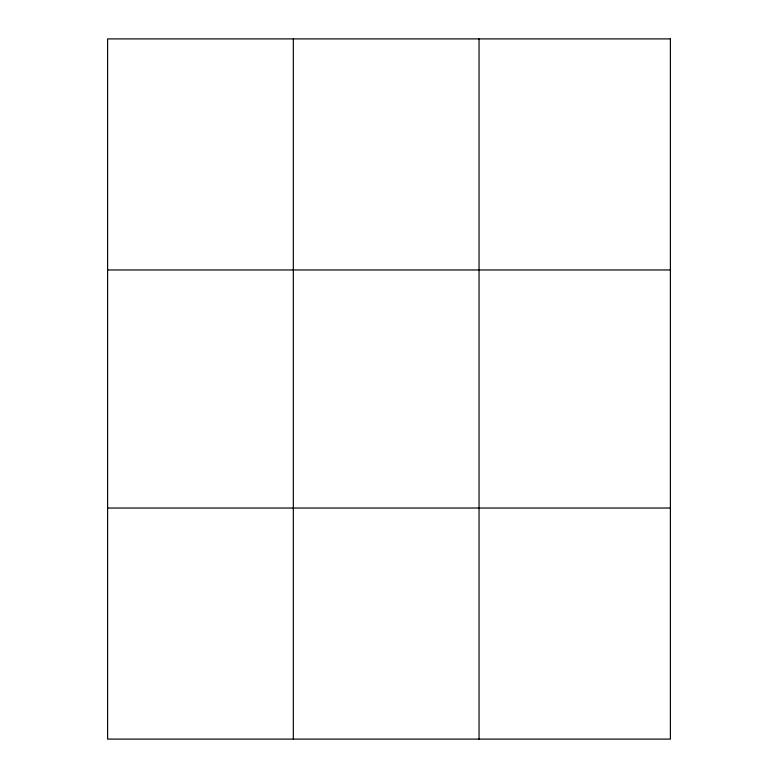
<?xml version="1.0" encoding="UTF-8"?>
<svg xmlns="http://www.w3.org/2000/svg" width="778" height="778" viewBox="0 0 778 778"><rect width="100%" height="100%" fill="white"/><g stroke="black" fill="none" stroke-linecap="round" stroke-linejoin="round"><path stroke-width="1.17" d="M293.325 739.1L293.325 38.9M479.044 739.1L479.044 38.9M107.607 269.966L670.393 269.966M107.607 508.034L670.393 508.034M670.393 38.9L670.393 739.1L107.607 739.1L107.607 38.9L670.393 38.9"/></g></svg>
